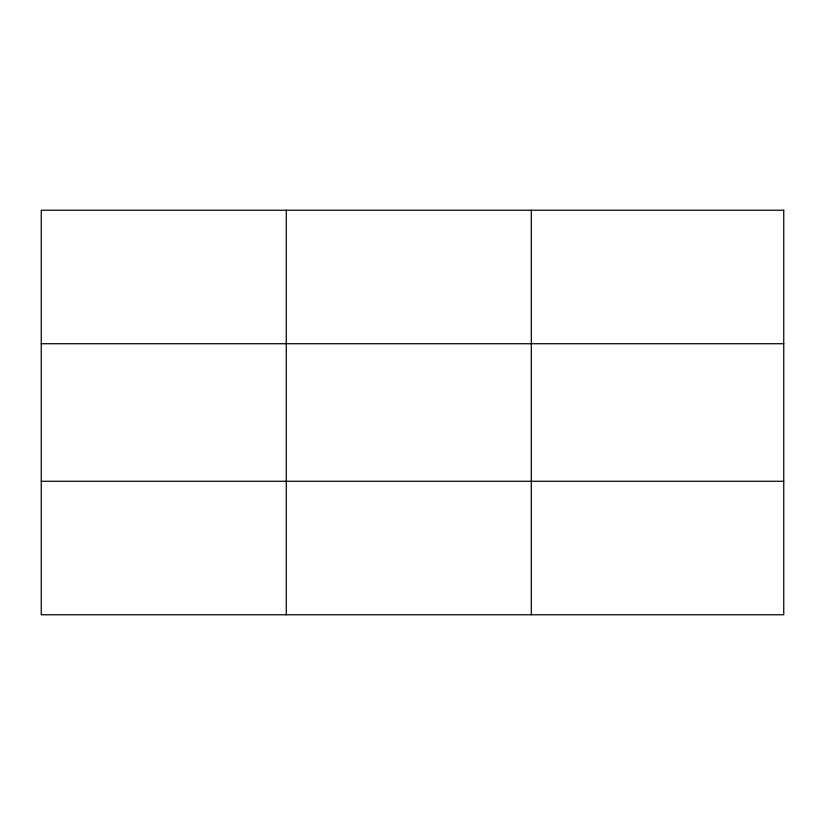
<?xml version="1.0" encoding="UTF-8"?>
<svg xmlns="http://www.w3.org/2000/svg" width="825" height="825" viewBox="0 0 825 825"><rect width="100%" height="100%" fill="white"/><g stroke="black" fill="none" stroke-linecap="round" stroke-linejoin="round"><path stroke-width="1.24" d="M286.275 210.231L286.275 614.769M531.3 210.231L531.3 614.769M41.25 343.726L783.75 343.726M41.25 481.274L783.75 481.274M783.75 210.231L783.75 614.769L41.25 614.769L41.25 210.231L783.75 210.231"/></g></svg>
